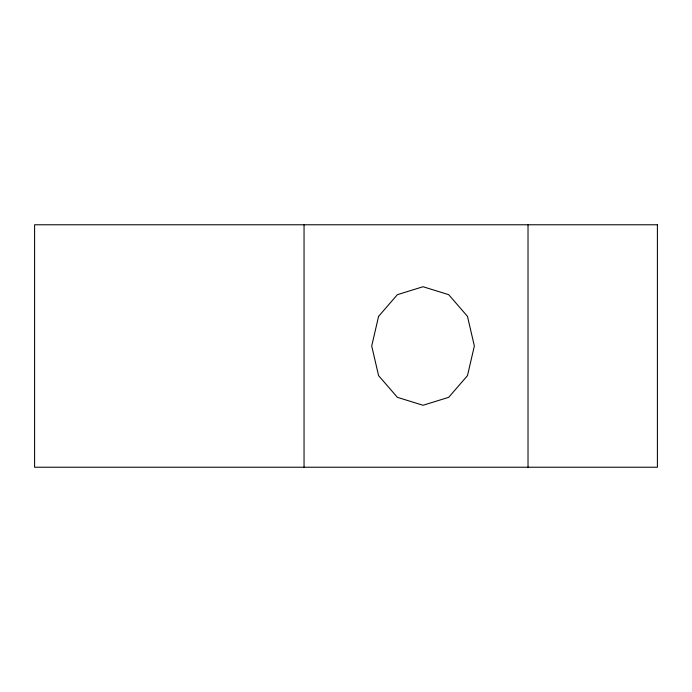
<?xml version="1.0" encoding="UTF-8"?>
<svg xmlns="http://www.w3.org/2000/svg" width="692" height="692" viewBox="0 0 692 692"><rect width="100%" height="100%" fill="white"/><g stroke="black" fill="none" stroke-linecap="round" stroke-linejoin="round"><path stroke-width="1.04" d="M528.022 224.77L528.022 467.23M304.048 224.77L304.048 467.23M378.585 316.365L371.708 346L378.585 375.635L397.372 397.329L423.028 405.27L448.693 397.329L467.481 375.635L474.357 346L467.481 316.365L448.693 294.671L423.028 286.73L397.372 294.671L378.585 316.365M657.4 224.77L34.6 224.77L34.6 467.23L657.4 467.23L657.4 224.77"/></g></svg>
